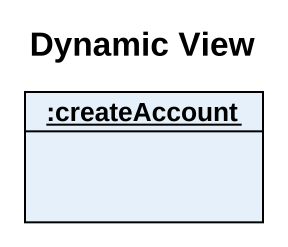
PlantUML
@startuml
title Dynamic View
hide circle
hide empty members
object ":createAccount" as createAccount
@enduml
